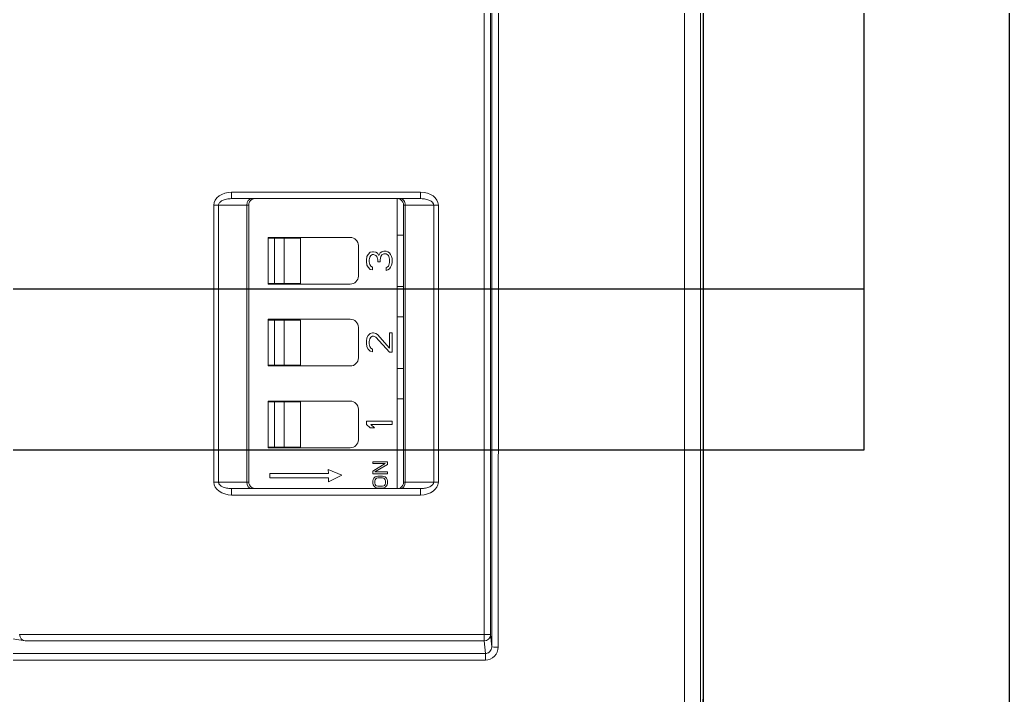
# Model space of a CAD drawing. Header units: millimetres. Extents: x 41350 to 54029, y 25852 to 34717.
# Drawn here: x 47242.69 to 47273.4, y 32902.91 to 32923.88 of the extents above; entities that cross this region are included whole.
import ezdxf

# ---------------------------------------------------------------- set-up
doc = ezdxf.new("R2010")
doc.units = ezdxf.units.MM
doc.set_wipeout_variables(frame=1)
doc.layers.add('! NO PLOT !', color=7, linetype='Continuous', true_color=0xff75dd, plot=False)
doc.layers.add('000-PI-Oprema', color=30, linetype='Continuous', lineweight=5)
doc.layers.add('002-PI-Kabelska kanalica', color=150, linetype='Continuous')
doc.layers.add('004-PI-DIN Šina', color=3, linetype='Continuous')

# ---------------------------------------------------------------- blocks, each defined once
blk = doc.blocks.new('*U273')
at = {"layer": '004-PI-DIN Šina'}
blk.add_lwpolyline([(370, -17.5), (370, 17.5), (0, 17.5), (0, -17.5)], close=True, dxfattribs=at)
blk.add_lwpolyline([(0, -12.5), (370, -12.5)], dxfattribs=at)
blk = doc.blocks.new('*U417')
at = {"layer": '002-PI-Kabelska kanalica'}
blk.add_line((40, -100), (40, 1140), dxfattribs=at)
blk = doc.blocks.new('6EP4438-7EB00-3DX0')
at = {"layer": '000-PI-Oprema'}
for p, q in [((21.921, -66.04), (21.921, 66.04)), ((22.5, 66), (22.5, -66)), ((22.5, -65.785), (22.5, 65.785)), ((15.703, -23.232), (15.703, 41)), ((15.903, 41), (15.903, -23.232)), ((7.868, -9.5), (13.732, -9.5)), ((7.868, -9.7), (7.868, -9.5)), ((13.732, -9.7), (13.732, -9.5)), ((13.732, -9.7), (7.868, -9.7)), ((7.868, -9.7), (8.488, -9.7)), ((8.488, -9.7), (8.595, -9.7)), ((13.003, -9.7), (8.6, -9.7)), ((13, -9.7), (13, -18.7)), ((13.005, -9.7), (13.112, -9.7)), ((13.112, -9.7), (13.732, -9.7)), ((7.317, -18.5), (7.317, -9.9)), ((7.317, -9.9), (7.462, -9.9)), ((8.342, -9.9), (7.462, -9.9)), ((7.462, -9.9), (7.462, -18.5)), ((8.342, -18.5), (8.342, -9.9)), ((8.397, -9.9), (8.342, -9.9)), ((8.397, -18.5), (8.397, -9.9)), ((13.258, -9.9), (13.203, -9.9)), ((13.203, -9.9), (13.203, -18.5)), ((14.138, -9.9), (13.258, -9.9)), ((13.258, -9.9), (13.258, -18.5)), ((14.138, -18.5), (14.138, -9.9)), ((14.138, -9.9), (14.283, -9.9)), ((14.283, -9.9), (14.283, -18.5)), ((9, -10.905), (9, -10.93)), ((11.55, -10.905), (9, -10.905)), ((11.55, -10.905), (9, -10.905)), ((9, -10.93), (9, -12.33)), ((9.2, -10.93), (9, -10.93)), ((9.2, -10.93), (9.2, -12.33)), ((9.5, -10.93), (9.2, -10.93)), ((9.5, -10.93), (9.5, -12.33)), ((10, -10.93), (9.5, -10.93)), ((9.899, -10.93), (9.651, -10.93)), ((9.91, -10.93), (9.899, -10.93)), ((10, -12.33), (10, -10.93)), ((13, -10.83), (13.203, -10.83)), ((11.8, -12.105), (11.8, -11.155)), ((12.237, -11.347), (12.169, -11.363)), ((12.237, -11.347), (12.169, -11.363)), ((12.271, -11.347), (12.237, -11.347)), ((12.271, -11.347), (12.237, -11.347)), ((12.339, -11.363), (12.271, -11.347)), ((12.339, -11.363), (12.271, -11.347)), ((12.527, -11.347), (12.476, -11.38)), ((12.527, -11.347), (12.476, -11.38)), ((12.595, -11.33), (12.527, -11.347)), ((12.595, -11.33), (12.527, -11.347)), ((12.663, -11.33), (12.595, -11.33)), ((12.663, -11.33), (12.595, -11.33)), ((12.714, -11.347), (12.663, -11.33)), ((12.714, -11.347), (12.663, -11.33)), ((12.765, -11.38), (12.714, -11.347)), ((12.765, -11.38), (12.714, -11.347)), ((12.067, -11.497), (12.05, -11.613)), ((12.05, -11.613), (12.05, -11.647)), ((12.05, -11.647), (12.067, -11.763)), ((12.101, -11.43), (12.067, -11.497)), ((12.101, -11.43), (12.067, -11.497)), ((12.169, -11.363), (12.101, -11.43)), ((12.169, -11.363), (12.101, -11.43)), ((12.135, -11.597), (12.152, -11.513)), ((12.135, -11.663), (12.135, -11.597)), ((12.152, -11.747), (12.135, -11.663)), ((12.152, -11.747), (12.135, -11.663)), ((12.152, -11.513), (12.186, -11.463)), ((12.186, -11.463), (12.237, -11.43)), ((12.237, -11.43), (12.271, -11.43)), ((12.271, -11.43), (12.339, -11.463)), ((12.39, -11.397), (12.339, -11.363)), ((12.39, -11.397), (12.339, -11.363)), ((12.339, -11.463), (12.373, -11.497)), ((12.373, -11.497), (12.407, -11.597)), ((12.441, -11.463), (12.39, -11.397)), ((12.441, -11.463), (12.39, -11.397)), ((12.407, -11.597), (12.407, -11.663)), ((12.407, -11.663), (12.476, -11.663)), ((12.476, -11.38), (12.441, -11.463)), ((12.476, -11.38), (12.441, -11.463)), ((12.476, -11.597), (12.493, -11.497)), ((12.476, -11.663), (12.476, -11.597)), ((12.493, -11.497), (12.527, -11.447)), ((12.527, -11.447), (12.595, -11.413)), ((12.595, -11.413), (12.663, -11.413)), ((12.663, -11.413), (12.697, -11.43)), ((12.697, -11.43), (12.731, -11.463)), ((12.731, -11.463), (12.748, -11.497)), ((12.748, -11.497), (12.765, -11.58)), ((12.799, -11.43), (12.765, -11.38)), ((12.799, -11.43), (12.765, -11.38)), ((12.765, -11.58), (12.765, -11.68)), ((12.833, -11.497), (12.799, -11.43)), ((12.833, -11.497), (12.799, -11.43)), ((12.85, -11.563), (12.833, -11.497)), ((12.85, -11.563), (12.833, -11.497)), ((12.85, -11.697), (12.85, -11.563)), ((12.067, -11.763), (12.101, -11.83)), ((12.101, -11.83), (12.169, -11.897)), ((12.186, -11.797), (12.152, -11.747)), ((12.186, -11.797), (12.152, -11.747)), ((12.169, -11.897), (12.237, -11.913)), ((12.237, -11.83), (12.186, -11.797)), ((12.237, -11.83), (12.186, -11.797)), ((12.237, -11.913), (12.237, -11.83)), ((12.697, -11.83), (12.663, -11.847)), ((12.697, -11.83), (12.663, -11.847)), ((12.663, -11.847), (12.663, -11.93)), ((12.663, -11.93), (12.714, -11.913)), ((12.731, -11.797), (12.697, -11.83)), ((12.731, -11.797), (12.697, -11.83)), ((12.714, -11.913), (12.765, -11.88)), ((12.748, -11.763), (12.731, -11.797)), ((12.748, -11.763), (12.731, -11.797)), ((12.765, -11.68), (12.748, -11.763)), ((12.765, -11.68), (12.748, -11.763)), ((12.765, -11.88), (12.799, -11.83)), ((12.799, -11.83), (12.833, -11.763)), ((12.833, -11.763), (12.85, -11.697)), ((9.2, -12.33), (9, -12.33)), ((9.91, -12.33), (9, -12.33)), ((9, -12.33), (9, -12.355)), ((9, -12.355), (11.55, -12.355)), ((9.5, -12.33), (9.2, -12.33)), ((10, -12.33), (9.5, -12.33)), ((9.899, -12.33), (9.651, -12.33)), ((9.91, -12.33), (9.899, -12.33)), ((13, -12.43), (13.203, -12.43)), ((13, -12.43), (13.203, -12.43)), ((9, -13.445), (9, -13.47)), ((11.55, -13.445), (9, -13.445)), ((11.55, -13.445), (9, -13.445)), ((9, -13.47), (9, -14.87)), ((9.2, -13.47), (9, -13.47)), ((9.2, -13.47), (9.2, -14.87)), ((9.5, -13.47), (9.2, -13.47)), ((9.5, -13.47), (9.5, -14.87)), ((10, -13.47), (9.5, -13.47)), ((9.899, -13.47), (9.651, -13.47)), ((9.91, -13.47), (9.899, -13.47)), ((10, -14.87), (10, -13.47)), ((13, -13.37), (13.203, -13.37)), ((11.8, -14.645), (11.8, -13.695)), ((12.067, -14.02), (12.05, -14.12)), ((12.05, -14.12), (12.05, -14.187)), ((12.101, -13.953), (12.067, -14.02)), ((12.101, -13.953), (12.067, -14.02)), ((12.169, -13.887), (12.101, -13.953)), ((12.169, -13.887), (12.101, -13.953)), ((12.135, -14.137), (12.152, -14.053)), ((12.152, -14.053), (12.186, -14.003)), ((12.237, -13.87), (12.169, -13.887)), ((12.237, -13.87), (12.169, -13.887)), ((12.186, -14.003), (12.237, -13.97)), ((12.271, -13.87), (12.237, -13.87)), ((12.271, -13.87), (12.237, -13.87)), ((12.237, -13.97), (12.271, -13.97)), ((12.339, -13.887), (12.271, -13.87)), ((12.339, -13.887), (12.271, -13.87)), ((12.271, -13.97), (12.339, -14.003)), ((12.39, -13.92), (12.339, -13.887)), ((12.39, -13.92), (12.339, -13.887)), ((12.339, -14.003), (12.765, -14.47)), ((12.765, -14.337), (12.39, -13.92)), ((12.765, -14.337), (12.39, -13.92)), ((12.85, -13.87), (12.765, -13.87)), ((12.765, -13.87), (12.765, -14.337)), ((12.85, -13.87), (12.765, -13.87)), ((12.85, -14.47), (12.85, -13.87)), ((12.05, -14.187), (12.067, -14.303)), ((12.067, -14.303), (12.101, -14.37)), ((12.101, -14.37), (12.169, -14.437)), ((12.135, -14.203), (12.135, -14.137)), ((12.152, -14.287), (12.135, -14.203)), ((12.152, -14.287), (12.135, -14.203)), ((12.186, -14.337), (12.152, -14.287)), ((12.186, -14.337), (12.152, -14.287)), ((12.237, -14.37), (12.186, -14.337)), ((12.237, -14.37), (12.186, -14.337)), ((12.237, -14.453), (12.237, -14.37)), ((12.169, -14.437), (12.237, -14.453)), ((12.765, -14.47), (12.85, -14.47)), ((9.2, -14.87), (9, -14.87)), ((9.91, -14.87), (9, -14.87)), ((9, -14.87), (9, -14.895)), ((9, -14.895), (11.55, -14.895)), ((9.5, -14.87), (9.2, -14.87)), ((10, -14.87), (9.5, -14.87)), ((9.899, -14.87), (9.651, -14.87)), ((9.91, -14.87), (9.899, -14.87)), ((13, -14.97), (13.203, -14.97)), ((13, -14.97), (13.203, -14.97)), ((13, -15.91), (13.203, -15.91)), ((9, -15.985), (9, -16.01)), ((11.55, -15.985), (9, -15.985)), ((11.55, -15.985), (9, -15.985)), ((9, -16.01), (9, -17.41)), ((9.2, -16.01), (9, -16.01)), ((9.2, -16.01), (9.2, -17.41)), ((9.5, -16.01), (9.2, -16.01)), ((9.5, -16.01), (9.5, -17.41)), ((10, -16.01), (9.5, -16.01)), ((9.899, -16.01), (9.651, -16.01)), ((9.91, -16.01), (9.899, -16.01)), ((10, -17.41), (10, -16.01)), ((11.8, -17.185), (11.8, -16.235)), ((12.85, -16.61), (12.05, -16.61)), ((12.05, -16.61), (12.05, -16.71)), ((12.85, -16.61), (12.05, -16.61)), ((12.05, -16.71), (12.169, -16.81)), ((12.169, -16.81), (12.305, -16.81)), ((12.305, -16.81), (12.186, -16.71)), ((12.186, -16.71), (12.85, -16.71)), ((12.305, -16.81), (12.186, -16.71)), ((12.85, -16.71), (12.85, -16.61)), ((9.2, -17.41), (9, -17.41)), ((9.91, -17.41), (9, -17.41)), ((9, -17.41), (9, -17.435)), ((9, -17.435), (11.55, -17.435)), ((9.5, -17.41), (9.2, -17.41)), ((10, -17.41), (9.5, -17.41)), ((9.899, -17.41), (9.651, -17.41)), ((9.91, -17.41), (9.899, -17.41)), ((13, -17.51), (13.203, -17.51)), ((13, -17.51), (13.203, -17.51)), ((11.283, -18.288), (10.861, -18.105)), ((10.861, -18.105), (10.869, -18.235)), ((11.283, -18.288), (10.861, -18.105)), ((12.7, -17.867), (12.254, -17.867)), ((12.254, -17.867), (12.254, -17.922)), ((12.7, -17.867), (12.254, -17.867)), ((12.634, -17.922), (12.254, -18.155)), ((12.634, -17.922), (12.254, -18.155)), ((12.254, -17.922), (12.634, -17.922)), ((12.311, -18.182), (12.7, -17.95)), ((12.7, -17.95), (12.7, -17.867)), ((10.869, -18.235), (9.05, -18.235)), ((10.869, -18.235), (9.05, -18.235)), ((9.05, -18.235), (9.058, -18.365)), ((9.058, -18.365), (10.878, -18.365)), ((10.878, -18.495), (11.283, -18.288)), ((10.878, -18.365), (10.878, -18.495)), ((12.254, -18.155), (12.254, -18.238)), ((12.254, -18.238), (12.7, -18.238)), ((12.263, -18.415), (12.254, -18.461)), ((12.263, -18.415), (12.254, -18.461)), ((12.282, -18.378), (12.263, -18.415)), ((12.282, -18.378), (12.263, -18.415)), ((12.32, -18.34), (12.282, -18.378)), ((12.32, -18.34), (12.282, -18.378)), ((12.7, -18.182), (12.311, -18.182)), ((12.7, -18.182), (12.311, -18.182)), ((12.358, -18.322), (12.32, -18.34)), ((12.358, -18.322), (12.32, -18.34)), ((12.32, -18.424), (12.339, -18.396)), ((12.339, -18.396), (12.368, -18.378)), ((12.406, -18.313), (12.358, -18.322)), ((12.406, -18.313), (12.358, -18.322)), ((12.368, -18.378), (12.406, -18.368)), ((12.548, -18.313), (12.406, -18.313)), ((12.548, -18.313), (12.406, -18.313)), ((12.406, -18.368), (12.548, -18.368)), ((12.596, -18.322), (12.548, -18.313)), ((12.596, -18.322), (12.548, -18.313)), ((12.548, -18.368), (12.586, -18.378)), ((12.586, -18.378), (12.615, -18.396)), ((12.634, -18.34), (12.596, -18.322)), ((12.634, -18.34), (12.596, -18.322)), ((12.615, -18.396), (12.634, -18.424)), ((12.672, -18.378), (12.634, -18.34)), ((12.672, -18.378), (12.634, -18.34)), ((12.691, -18.415), (12.672, -18.378)), ((12.691, -18.415), (12.672, -18.378)), ((12.7, -18.461), (12.691, -18.415)), ((12.7, -18.461), (12.691, -18.415)), ((12.7, -18.238), (12.7, -18.182)), ((7.317, -18.5), (7.462, -18.5)), ((7.462, -18.5), (8.342, -18.5)), ((7.868, -18.703), (7.789, -18.696)), ((8.488, -18.7), (7.868, -18.7)), ((7.868, -18.7), (13.732, -18.7)), ((7.868, -18.9), (7.868, -18.7)), ((8.342, -18.5), (8.397, -18.5)), ((8.595, -18.7), (8.488, -18.7)), ((12.254, -18.461), (12.254, -18.536)), ((12.254, -18.536), (12.263, -18.582)), ((12.263, -18.582), (12.282, -18.619)), ((12.282, -18.619), (12.32, -18.656)), ((12.311, -18.461), (12.32, -18.424)), ((12.311, -18.536), (12.311, -18.461)), ((12.32, -18.573), (12.311, -18.536)), ((12.32, -18.573), (12.311, -18.536)), ((12.339, -18.601), (12.32, -18.573)), ((12.339, -18.601), (12.32, -18.573)), ((12.32, -18.656), (12.358, -18.675)), ((12.368, -18.619), (12.339, -18.601)), ((12.368, -18.619), (12.339, -18.601)), ((12.358, -18.675), (12.406, -18.684)), ((12.406, -18.628), (12.368, -18.619)), ((12.406, -18.628), (12.368, -18.619)), ((12.548, -18.628), (12.406, -18.628)), ((12.548, -18.628), (12.406, -18.628)), ((12.406, -18.684), (12.548, -18.684)), ((12.586, -18.619), (12.548, -18.628)), ((12.586, -18.619), (12.548, -18.628)), ((12.548, -18.684), (12.596, -18.675)), ((12.615, -18.601), (12.586, -18.619)), ((12.615, -18.601), (12.586, -18.619)), ((12.596, -18.675), (12.634, -18.656)), ((12.634, -18.573), (12.615, -18.601)), ((12.634, -18.573), (12.615, -18.601)), ((12.634, -18.424), (12.643, -18.461)), ((12.643, -18.536), (12.634, -18.573)), ((12.643, -18.536), (12.634, -18.573)), ((12.634, -18.656), (12.672, -18.619)), ((12.643, -18.461), (12.643, -18.536)), ((12.672, -18.619), (12.691, -18.582)), ((12.691, -18.582), (12.7, -18.536)), ((12.7, -18.536), (12.7, -18.461)), ((13.112, -18.7), (13.005, -18.7)), ((13.732, -18.7), (13.112, -18.7)), ((13.203, -18.5), (13.258, -18.5)), ((13.258, -18.5), (14.138, -18.5)), ((13.811, -18.696), (13.732, -18.703)), ((13.732, -18.9), (13.732, -18.7)), ((14.138, -18.5), (14.283, -18.5)), ((13.732, -18.9), (7.868, -18.9)), ((-0.602, -23.083), (1.46, -23.429)), ((1.287, -23.232), (15.703, -23.232)), ((15.703, -23.429), (15.703, -23.232)), ((15.903, -23.232), (15.703, -23.232)), ((15.903, -23.232), (15.941, -23.613)), ((15.703, -23.429), (1.46, -23.429)), ((15.742, -23.819), (15.703, -23.429)), ((-15.942, -23.819), (15.742, -23.819)), ((15.742, -23.819), (15.742, -24.022)), ((15.742, -24.022), (-15.942, -24.022))]:
    blk.add_line(p, q, dxfattribs=at)
for centre, radius, start, end in [((-45766.805, -0.007), 45782.953, 359.9704511, 0.0770711), ((8.597, -9.9), 0.2, 151.5253, 180), ((8.597, -9.9), 0.2, 89.1926, 151.5671), ((13.003, -9.9), 0.2, 26.3798, 90.0795), ((13.003, -9.9), 0.2, 0, 26.3962), ((11.55, -11.155), 0.25, 0, 90), ((11.55, -11.155), 0.25, 0, 90), ((11.55, -12.105), 0.25, 270, 360), ((11.55, -13.695), 0.25, 0, 90), ((11.55, -13.695), 0.25, 0, 90), ((11.55, -14.645), 0.25, 270, 360), ((11.55, -16.235), 0.25, 0, 90), ((11.55, -16.235), 0.25, 0, 90), ((11.55, -17.185), 0.25, 270, 360), ((8.597, -18.5), 0.2, 180, 206.3961), ((8.597, -18.5), 0.2, 206.3798, 270.0795), ((13.003, -18.5), 0.2, 269.1926, 331.5671), ((13.003, -18.5), 0.2, 331.5253, 0), ((15.74, -23.621), 0.401, 270.2631, 0.2893)]:
    blk.add_arc(centre, radius, start, end, dxfattribs=at)
for centre, major_axis, ratio, start_param, end_param in [((1.987, 0), (0, -799.8), 0.017455, 1.541269, 1.647844), ((7.868, -9.9), (-0.551, 0), 0.725374, 4.712389, 6.283185), ((13.732, -9.9), (-0.551, 0), 0.725374, 3.141593, 4.712389), ((8.488, -9.9), (0, 0.2), 0.725374, 0, 1.570796), ((13.112, -9.9), (0, -0.2), 0.725374, 1.570796, 3.141593), ((7.868, -18.5), (0.551, 0), 0.725374, 3.141593, 4.712389), ((8.488, -18.5), (0, -0.2), 0.725374, 4.712389, 6.283185), ((13.112, -18.5), (0, 0.2), 0.725374, 3.141593, 4.712389), ((13.732, -18.5), (0.551, 0), 0.725374, 4.712389, 6.283185), ((1.497, -23.232), (0.21, 0), 0.953073, 3.141593, 4.537856), ((15.703, -23.232), (0.199, 0.02), 0.984662, 4.615222, 6.182987), ((16.141, -23.613), (-0.2, 0), 0.029523, 0.017461, 1.570812)]:
    blk.add_ellipse(centre, major_axis=major_axis, ratio=ratio, start_param=start_param, end_param=end_param, dxfattribs=at)
for points, knots in [([(22.421, 66), (22.421, 60.511), (22.421, 55.018), (22.421, 44.024), (22.421, 38.523), (22.421, 22.017), (22.421, 11.01), (22.421, -5.508), (22.421, -11.016), (22.421, -22.028), (22.421, -27.531), (22.421, -44.032), (22.421, -55.021), (22.421, -66)], [0, 0, 0, 0, 0.125, 0.125, 0.25, 0.25, 0.5, 0.5, 0.625, 0.625, 0.75, 0.75, 1, 1, 1, 1]), ([(7.868, -9.7), (7.838, -9.701), (7.786, -9.703), (7.709, -9.715), (7.643, -9.732), (7.581, -9.757), (7.531, -9.786), (7.492, -9.822), (7.467, -9.86), (7.464, -9.887), (7.462, -9.9)], [0, 0, 0, 0, 0.190816, 0.32394, 0.480851, 0.610558, 0.735154, 0.838742, 0.924956, 1, 1, 1, 1]), ([(14.138, -9.9), (14.137, -9.892), (14.136, -9.874), (14.125, -9.849), (14.108, -9.824), (14.085, -9.8), (14.054, -9.778), (14.013, -9.754), (13.957, -9.732), (13.891, -9.715), (13.814, -9.703), (13.762, -9.701), (13.732, -9.7)], [0, 0, 0, 0, 0.049331, 0.102432, 0.161601, 0.228515, 0.304338, 0.38987, 0.519405, 0.676288, 0.809253, 1, 1, 1, 1]), ([(7.462, -18.5), (7.463, -18.508), (7.464, -18.526), (7.475, -18.551), (7.492, -18.576), (7.515, -18.6), (7.546, -18.622), (7.587, -18.646), (7.643, -18.668), (7.709, -18.685), (7.786, -18.697), (7.838, -18.699), (7.868, -18.7)], [0, 0, 0, 0, 0.049331, 0.102432, 0.161601, 0.228515, 0.304338, 0.38987, 0.519405, 0.676288, 0.809253, 1, 1, 1, 1]), ([(13.732, -18.7), (13.762, -18.699), (13.814, -18.697), (13.891, -18.685), (13.957, -18.668), (14.019, -18.643), (14.069, -18.613), (14.108, -18.578), (14.133, -18.54), (14.136, -18.513), (14.138, -18.5)], [0, 0, 0, 0, 0.190816, 0.32394, 0.480851, 0.610558, 0.735154, 0.838742, 0.924956, 1, 1, 1, 1]), ([(15.742, -23.819), (15.755, -23.818), (15.781, -23.816), (15.819, -23.804), (15.854, -23.785), (15.893, -23.752), (15.931, -23.695), (15.938, -23.642), (15.941, -23.613)], [0, 0, 0, 0, 0.12117, 0.244863, 0.371459, 0.501311, 0.720532, 1, 1, 1, 1])]:
    blk.add_open_spline(points, degree=3, knots=knots, dxfattribs=at)
blk.add_open_spline([(22.49, -65.842), (22.5, -22.039), (22.5, 22.039), (22.49, 65.842)], degree=3, dxfattribs=at)
blk = doc.blocks.new('*U443')
at = {"layer": '! NO PLOT !'}
blk.add_blockref('6EP4438-7EB00-3DX0', (0, 0), dxfattribs=at)
blk = doc.blocks.new('*U445')
at = {"layer": '! NO PLOT !', "color": 0, "linetype": 'ByBlock', "lineweight": -2, "transparency": 16777216}
blk.add_blockref('*U443', (315, 0), dxfattribs=at)

msp = doc.modelspace()

# ---------------------------------------------------------------- block references
at = {"rotation": 180}
msp.add_blockref('*U417', (47313.397, 33275.528), dxfattribs=at)
msp.add_blockref('*U273', (46898.897, 32928.028))

# ---------------------------------------------------------------- next in the draw order: block references
at = {"layer": '! NO PLOT !'}
msp.add_blockref('*U445', (46926.397, 32928.028), dxfattribs=at)

# ---------------------------------------------------------------- next in the draw order: linework, layer by layer
at = {"layer": '! NO PLOT !', "ltscale": 0.25}
msp.add_line((47263.897, 33210.528), (47263.897, 32200.528), dxfattribs=at)

doc.saveas('drawing.dxf')
